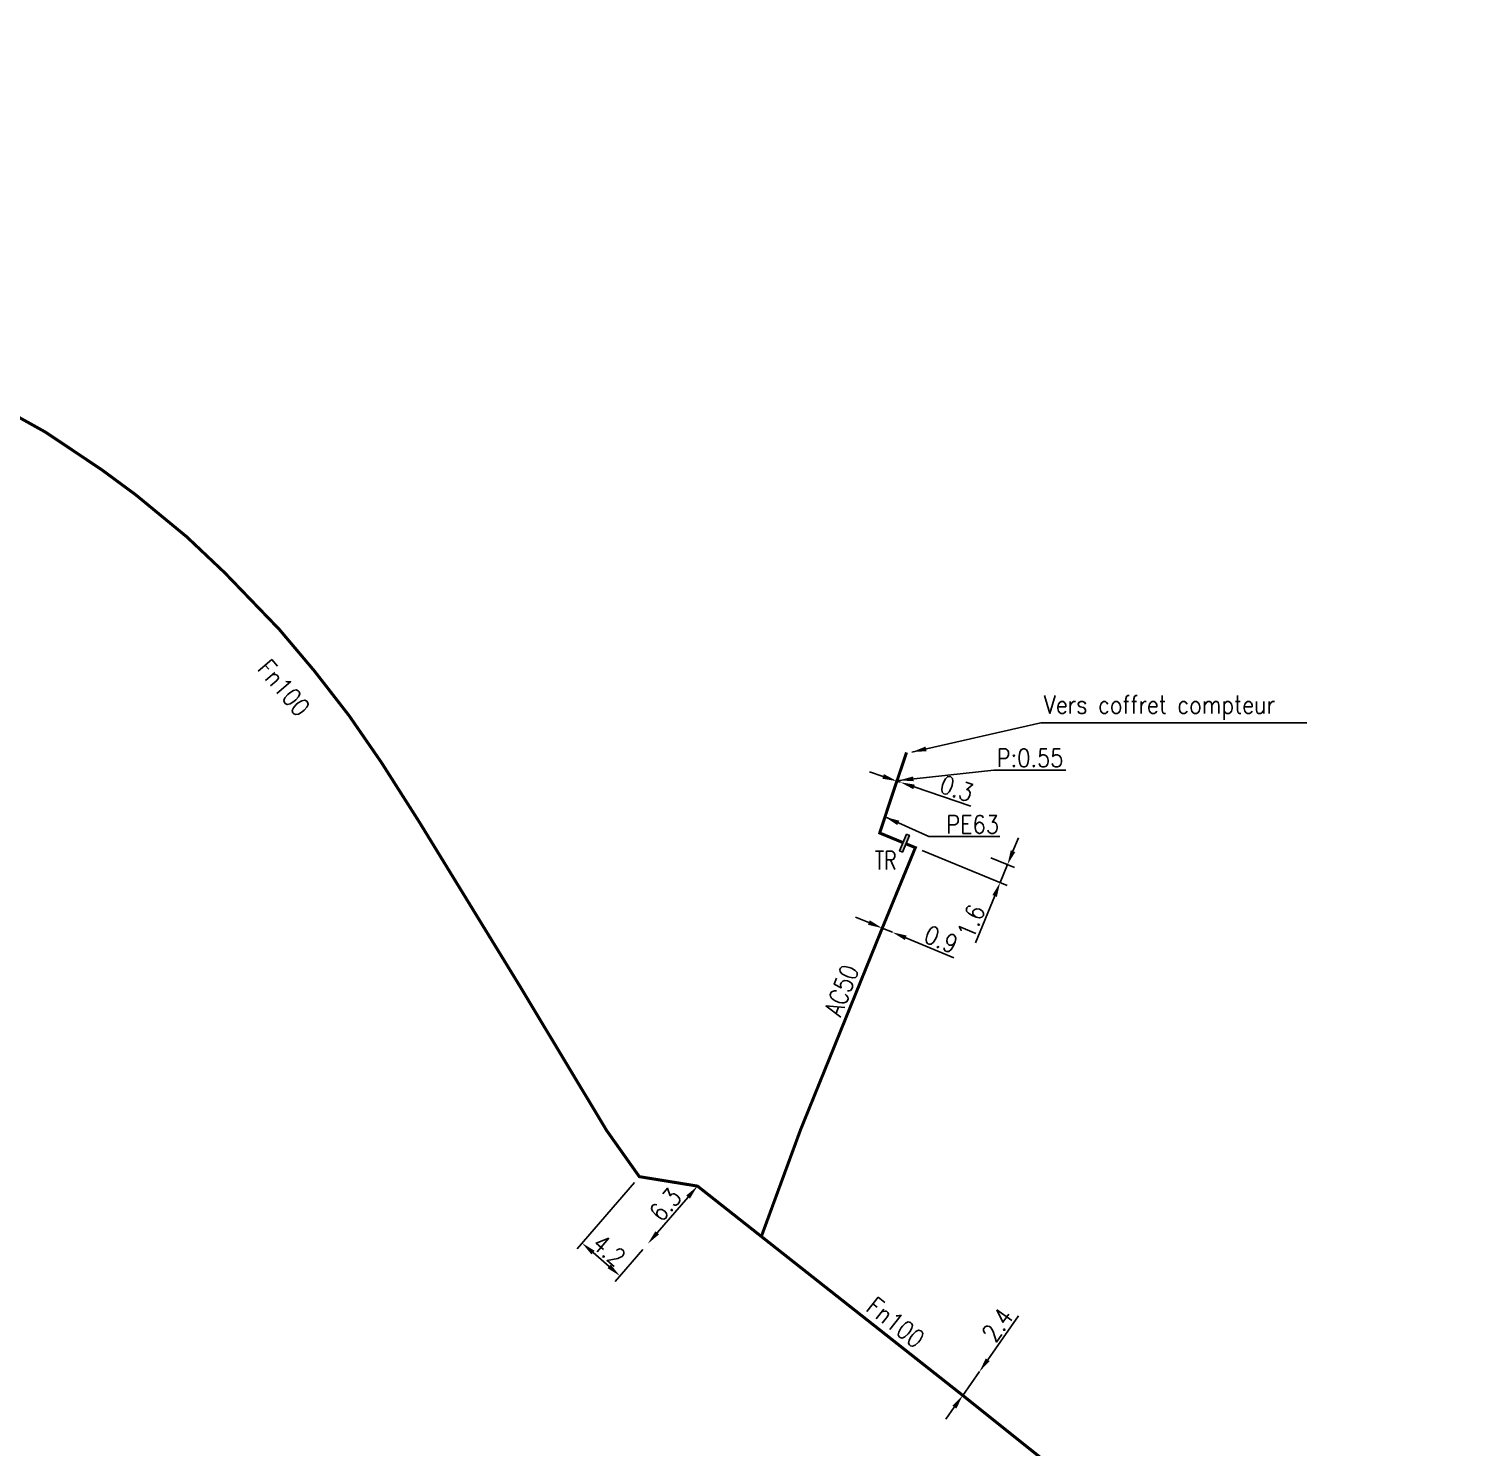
# Model space of a CAD drawing. Header units: millimetres. Extents: x 133989 to 135004, y 130988 to 132014.
# Drawn here: x 134720 to 134838.8, y 131113.2 to 131230.5 of the extents above; entities that cross this region are included whole.
import ezdxf
from ezdxf.enums import TextEntityAlignment as Align

# ---------------------------------------------------------------- set-up
doc = ezdxf.new("R2010")
doc.units = ezdxf.units.MM
doc.header["$PDMODE"] = 34
for name, pattern in [('L_25_AP', [2000, 1000, 1000]), ('L_25_FN', [2000, 1000, 1000]), ('L_25_PE', [2000, 1000, 1000])]:
    doc.linetypes.add(name, pattern=pattern)
doc.layers.get('0').update_dxf_attribs({"linetype": 'CONTINUOUS'})
doc.layers.get('Defpoints').update_dxf_attribs({"linetype": 'CONTINUOUS'})
doc.layers.add('L_150', color=1, linetype='CONTINUOUS')
doc.layers.add('L_340', color=7, linetype='CONTINUOUS')
doc.styles.get("Standard").update_dxf_attribs({"font": 'romans.shx', "width": 0.85})
doc.dimstyles.get("Standard").update_dxf_attribs({"dimtxt": 1.5, "dimasz": 1.2, "dimexe": 0.625, "dimexo": 0.625, "dimgap": 0.25, "dimtad": 1, "dimdec": 1, "dimzin": 0, "dimdsep": 46, "dimtxsty": 'Standard', "dimcen": -0.5, "dimadec": 0, "dimazin": 0, "dimtfac": 1, "dimtdec": 1, "dimtmove": 0, "dimatfit": 3, "dimfxl": 0, "dimtolj": 1, "dimtzin": 0, "dimarcsym": 0})

# ---------------------------------------------------------------- blocks, each defined once
blk = doc.blocks.new('*D511')
at = {"layer": 'Defpoints', "color": 0, "linetype": 'Continuous', "transparency": 16777216}
for p in [(134775.34, 131134.8), (134771.23, 131130.03), (134771.23, 131130.03)]:
    blk.add_point(p, dxfattribs=at)
at = {"layer": 'L_150', "color": 0, "linetype": 'Continuous', "lineweight": -2, "transparency": 16777216}
for p, q in [((134774.56, 131133.89), (134772.01, 131130.94)), ((134775.81, 131134.39), (134775.81, 131134.39)), ((134771.7, 131129.62), (134771.7, 131129.62))]:
    blk.add_line(p, q, dxfattribs=at)
at = {"layer": 'L_150', "color": 0, "linetype": 'Continuous', "transparency": 16777216}
for points in [[(134774.41, 131134.02), (134774.71, 131133.76), (134775.34, 131134.8)], [(134771.86, 131131.07), (134772.16, 131130.81), (134771.23, 131130.03)]]:
    blk.add_solid(points, dxfattribs=at)
at = {"layer": 'L_150', "color": 0, "linetype": 'Continuous', "transparency": 16777216, "insert": (134772.69, 131133.26), "char_height": 1.5, "attachment_point": 5, "rotation": 49.2237}
blk.add_mtext('\\A1;6.3', dxfattribs=at)
blk = doc.blocks.new('*D512')
at = {"layer": 'Defpoints', "color": 0, "linetype": 'Continuous', "transparency": 16777216}
for p in [(134798.66, 131119.46), (134798.66, 131119.46), (134797.28, 131117.49)]:
    blk.add_point(p, dxfattribs=at)
at = {"layer": 'L_150', "color": 0, "linetype": 'Continuous', "lineweight": -2, "transparency": 16777216}
for p, q in [((134799.35, 131120.44), (134801.9, 131124.06)), ((134797.28, 131117.49), (134798.66, 131119.46)), ((134796.58, 131116.51), (134795.89, 131115.53))]:
    blk.add_line(p, q, dxfattribs=at)
at = {"layer": 'L_150', "color": 0, "linetype": 'Continuous', "transparency": 16777216}
for points in [[(134799.18, 131120.55), (134799.51, 131120.32), (134798.66, 131119.46)], [(134796.42, 131116.63), (134796.75, 131116.4), (134797.28, 131117.49)]]:
    blk.add_solid(points, dxfattribs=at)
at = {"layer": 'L_150', "color": 0, "linetype": 'Continuous', "transparency": 16777216, "insert": (134800.15, 131123.32), "char_height": 1.5, "attachment_point": 5, "rotation": 54.8561}
blk.add_mtext('\\A1;2.4', dxfattribs=at)
blk = doc.blocks.new('*D515')
at = {"layer": 'Defpoints', "color": 0, "linetype": 'Continuous', "transparency": 16777216}
for p in [(134790.62, 131156.13), (134791.46, 131155.79), (134791.46, 131155.79)]:
    blk.add_point(p, dxfattribs=at)
at = {"layer": 'L_150', "color": 0, "linetype": 'Continuous', "lineweight": -2, "transparency": 16777216}
for p, q in [((134789.52, 131156.59), (134788.41, 131157.05)), ((134790.62, 131156.13), (134791.46, 131155.79)), ((134790.39, 131155.56), (134790.39, 131155.56)), ((134791.22, 131155.21), (134791.22, 131155.21)), ((134792.57, 131155.33), (134796.55, 131153.69))]:
    blk.add_line(p, q, dxfattribs=at)
at = {"layer": 'L_150', "color": 0, "linetype": 'Continuous', "transparency": 16777216}
for points in [[(134789.59, 131156.78), (134789.44, 131156.41), (134790.62, 131156.13)], [(134792.64, 131155.52), (134792.49, 131155.15), (134791.46, 131155.79)]]:
    blk.add_solid(points, dxfattribs=at)
at = {"layer": 'L_150', "color": 0, "linetype": 'Continuous', "transparency": 16777216, "insert": (134795.49, 131155.2), "char_height": 1.5, "attachment_point": 5, "rotation": 337.5527}
blk.add_mtext('\\A1;0.9', dxfattribs=at)
blk = doc.blocks.new('*D516')
at = {"layer": 'Defpoints', "color": 0, "linetype": 'Continuous', "transparency": 16777216}
for p in [(134770.53, 131135.58), (134771.23, 131130.03), (134768.93, 131127.37)]:
    blk.add_point(p, dxfattribs=at)
at = {"layer": 'L_150', "color": 0, "linetype": 'Continuous', "lineweight": -2, "transparency": 16777216}
for p, q in [((134770.12, 131135.11), (134765.38, 131129.61)), ((134766.7, 131129.3), (134768.03, 131128.16)), ((134770.82, 131129.56), (134768.53, 131126.9))]:
    blk.add_line(p, q, dxfattribs=at)
at = {"layer": 'L_150', "color": 0, "linetype": 'Continuous', "transparency": 16777216}
for points in [[(134766.83, 131129.45), (134766.57, 131129.15), (134765.79, 131130.09)], [(134768.16, 131128.31), (134767.9, 131128.01), (134768.93, 131127.37)]]:
    blk.add_solid(points, dxfattribs=at)
at = {"layer": 'L_150', "color": 0, "linetype": 'Continuous', "transparency": 16777216, "insert": (134768.02, 131129.49), "char_height": 1.5, "attachment_point": 5, "rotation": 319.2237}
blk.add_mtext('\\A1;4.2', dxfattribs=at)
blk = doc.blocks.new('*D517')
at = {"layer": 'Defpoints', "color": 0, "linetype": 'Continuous', "transparency": 16777216}
for p in [(134793.36, 131162.79), (134799.02, 131162.19), (134800.98, 131161.39)]:
    blk.add_point(p, dxfattribs=at)
at = {"layer": 'L_150', "color": 0, "linetype": 'Continuous', "lineweight": -2, "transparency": 16777216}
for p, q in [((134801.43, 131162.5), (134801.89, 131163.61)), ((134793.93, 131162.55), (134800.95, 131159.67)), ((134799.6, 131161.96), (134801.56, 131161.15)), ((134800.98, 131161.39), (134800.37, 131159.91)), ((134799.92, 131158.8), (134798.32, 131154.92))]:
    blk.add_line(p, q, dxfattribs=at)
at = {"layer": 'L_150', "color": 0, "linetype": 'Continuous', "transparency": 16777216}
for points in [[(134801.25, 131162.57), (134801.62, 131162.42), (134800.98, 131161.39)], [(134799.73, 131158.87), (134800.1, 131158.72), (134800.37, 131159.91)]]:
    blk.add_solid(points, dxfattribs=at)
at = {"layer": 'L_150', "color": 0, "linetype": 'Continuous', "transparency": 16777216, "insert": (134797.97, 131156.68), "char_height": 1.5, "attachment_point": 5, "rotation": 67.6727}
blk.add_mtext('\\A1;1.6', dxfattribs=at)
blk = doc.blocks.new('*D518')
at = {"layer": 'Defpoints', "color": 0, "linetype": 'Continuous', "transparency": 16777216}
for p in [(134791.83, 131168.29), (134792.12, 131168.2), (134792.12, 131168.2)]:
    blk.add_point(p, dxfattribs=at)
at = {"layer": 'L_150', "color": 0, "linetype": 'Continuous', "lineweight": -2, "transparency": 16777216}
for p, q in [((134790.7, 131168.68), (134789.56, 131169.06)), ((134791.83, 131168.29), (134792.12, 131168.2)), ((134792.04, 131168.89), (134792.04, 131168.89)), ((134792.32, 131168.79), (134792.32, 131168.79)), ((134793.26, 131167.81), (134797.96, 131166.22))]:
    blk.add_line(p, q, dxfattribs=at)
at = {"layer": 'L_150', "color": 0, "linetype": 'Continuous', "transparency": 16777216}
for points in [[(134790.76, 131168.87), (134790.63, 131168.49), (134791.83, 131168.29)], [(134793.32, 131168), (134793.19, 131167.62), (134792.12, 131168.2)]]:
    blk.add_solid(points, dxfattribs=at)
at = {"layer": 'L_150', "color": 0, "linetype": 'Continuous', "transparency": 16777216, "insert": (134796.78, 131167.68), "char_height": 1.5, "attachment_point": 5, "rotation": 341.3112}
blk.add_mtext('\\A1;0.3', dxfattribs=at)
blk = doc.blocks.new('L_340_19')
at = {"linetype": 'Continuous'}
blk.add_hatch(color=0, dxfattribs=at).paths.add_polyline_path([(0.125, 0.75), (-0.125, 0.75), (-0.125, -0.75), (0.125, -0.75)])
at = {"color": 0, "linetype": 'Continuous'}
blk.add_lwpolyline([(-0.125, 0.75), (0.125, 0.75), (0.125, -0.75), (-0.125, -0.75)], close=True, dxfattribs=at)
at = {"color": 0, "linetype": 'Continuous', "width": 0.75}
for tag, height, flags, p in [('TR', 1.5, 8, (0, 3)), ('DEF_LEG', 1.2, 3, (0, -5)), ('DEF_COUP', 1.2, 3, (0, -7.5)), ('DEF_TYPE', 1.2, 3, (0, -10))]:
    blk.add_attdef(tag, text='', height=height, dxfattribs=dict(at, flags=flags)).set_placement(p, align=Align.MIDDLE)

msp = doc.modelspace()

# ---------------------------------------------------------------- linework, layer by layer
at = {"layer": 'L_150', "linetype": 'L_25_FN', "const_width": 0.25, "flags": 128}
msp.add_lwpolyline([(134644.56, 131230.39), (134647.81, 131229.65), (134657.77, 131227.65), (134664.75, 131223.87), (134675.02, 131218.62), (134685.43, 131213.92), (134696.62, 131209.07), (134707.72, 131204.18), (134712.37, 131201.94), (134718.42, 131198.82), (134721.4, 131197.16), (134726.08, 131194.03), (134728.9, 131191.95), (134733.1, 131188.49), (134736.23, 131185.53), (134740.75, 131180.84), (134743.67, 131177.38), (134746.52, 131173.71), (134749.2, 131169.83), (134752.33, 131164.91), (134760.64, 131151.35), (134767.83, 131139.39), (134770.53, 131135.58), (134775.34, 131134.8), (134797.28, 131117.49), (134825.37, 131095.03), (134836.16, 131086.4), (134838.63, 131084.37)], dxfattribs=at)
at = {"layer": 'L_150', "linetype": 'L_25_PE', "const_width": 0.25, "flags": 128}
msp.add_lwpolyline([(134792.35, 131163.2), (134790.41, 131164), (134791.04, 131165.92), (134791.83, 131168.29), (134792.63, 131170.66)], dxfattribs=at)
at = {"layer": 'L_150', "linetype": 'L_25_AP', "const_width": 0.25, "flags": 128}
msp.add_lwpolyline([(134792.58, 131163.11), (134793.36, 131162.79), (134790.62, 131156.13), (134783.86, 131139.45), (134780.62, 131130.63)], dxfattribs=at)

# ---------------------------------------------------------------- block references
at = {"layer": 'L_340'}
ref = msp.add_blockref('L_340_19', (134792.46, 131163.16), dxfattribs=dict(at, rotation=337.6727239898639))
ref.add_attrib('TR', 'TR', dxfattribs={"layer": '0', "color": 0, "linetype": 'Continuous', "height": 1.5, "width": 0.75, "flags": 8}).set_placement((134790.9, 131161.74), align=Align.MIDDLE)

# ---------------------------------------------------------------- texts
at = {"layer": 'L_150', "linetype": 'Continuous', "width": 0.85}
for s, rotation, p in [('Fn100', 310.0847, (134741.13, 131176)), ('AC50', 68.9161, (134787.26, 131150.99)), ('Fn100', 321.7231, (134791.73, 131123.52))]:
    msp.add_text(s, height=1.5, rotation=rotation, dxfattribs=at).set_placement(p, align=Align.MIDDLE)
at = {"layer": 'L_150', "linetype": 'Continuous', "char_height": 1.5, "attachment_point": 7}
for s, insert in [('Vers coffret compteur', (134803.99, 131173.37)), ('P:0.55', (134800.09, 131169.46)), ('PE63', (134795.91, 131163.96))]:
    msp.add_mtext(s, dxfattribs=dict(at, insert=insert))

# ---------------------------------------------------------------- dimensions: what is measured, and where the dimension line sits
at = {"layer": 'L_150', "linetype": 'Continuous'}
for base, p1, p2, angle, picture, middle in [((134792.12, 131168.2), (134791.83, 131168.29), (134792.12, 131168.2), 161.3112, '*D518', (134796.46, 131166.73)), ((134800.98, 131161.39), (134793.36, 131162.79), (134799.02, 131162.19), 247.6727, '*D517', (134798.89, 131156.3)), ((134791.46, 131155.79), (134790.62, 131156.13), (134791.46, 131155.79), 157.5527, '*D515', (134795.11, 131154.28)), ((134768.9343, 131127.3749), (134770.5292, 131135.5783), (134771.2258, 131130.0318), 139.2237, '*D516', (134767.363, 131128.7301)), ((134771.23, 131130.03), (134775.34, 131134.8), (134771.23, 131130.03), 49.2237, '*D511', (134773.45, 131132.61)), ((134798.66, 131119.46), (134797.28, 131117.49), (134798.66, 131119.46), 234.8561, '*D512', (134800.97, 131122.74))]:
    dim = msp.add_linear_dim(base=base, p1=p1, p2=p2, angle=angle, dimstyle='Standard', dxfattribs=at)
    dim.commit()
    dim.dimension.update_dxf_attribs({"geometry": picture, "text_midpoint": middle, "dimtype": 160})

# ---------------------------------------------------------------- leaders
at = {"layer": 'L_150', "linetype": 'Continuous', "annotation_type": 0, "has_hookline": 1, "hookline_direction": 0}
for points, text_width in [([(134793.07, 131170.69), (134803.74, 131173.12)], 21.74), ([(134792, 131168.35), (134799.84, 131169.21)], 5.71), ([(134790.85, 131165.33), (134794.46, 131163.71), (134795.66, 131163.71)], 4.43)]:
    msp.add_leader(points, dimstyle='Standard', dxfattribs=dict(at, text_width=text_width))

doc.saveas('drawing.dxf')
